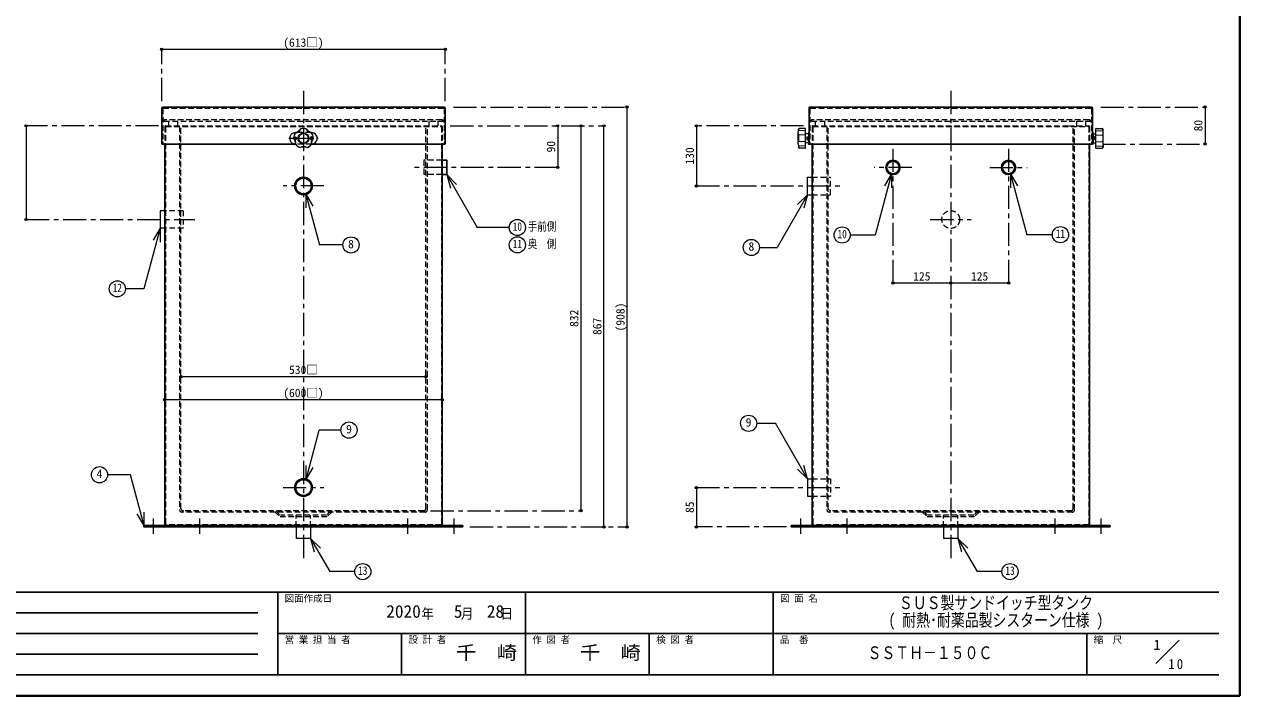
# Model space of a CAD drawing. Units: millimetres at full size, sheet at 1:10. Extents: x -2123 to 1927, y -1358 to 1452.
# Drawn here: x -702 to 1927, y -1358 to 93 of the extents above; entities that cross this region are included whole.
import ezdxf
from ezdxf.enums import TextEntityAlignment as Align

# ---------------------------------------------------------------- set-up
doc = ezdxf.new("R2010")
doc.units = ezdxf.units.MM
doc.header["$LTSCALE"] = 10
doc.header["$PDMODE"] = 32
doc.header["$PDSIZE"] = 5
doc.linetypes.add('CHAIN1', pattern=[8, 5, -1, 1, -1])
doc.linetypes.add('DASHED1', pattern=[1.8, 1.2, -0.6])
doc.layers.add('0-0', color=7, linetype='Continuous', lineweight=18)
doc.styles.add('ＭＳ ゴシック', font='')
doc.styles.get('ＭＳ ゴシック').set_extended_font_data('MS Gothic')

msp = doc.modelspace()

# ---------------------------------------------------------------- linework, layer by layer
at = {"layer": '0-0', "color": 1, "lineweight": 40}
for q in [(1927.2, 1451.91), (-2122.8, -1358.09)]:
    msp.add_line((1927.2, -1358.09), q, dxfattribs=at)
at = {"layer": '0-0', "color": 4, "lineweight": 9}
for p, q in [((-404.3, 39.41), (208.7, 39.41)), ((602.2, -993.09), (602.2, -85.59)), ((1852.2, -85.59), (1852.2, -165.59)), ((-697.8, -126.09), (-697.8, -328.59)), ((452.2, -126.09), (452.2, -216.09)), ((502.2, -126.09), (502.2, -958.09)), ((552.2, -993.09), (552.2, -126.09)), ((752.2, -126.09), (752.2, -256.09)), ((1302.2, -466.09), (1177.2, -466.09)), ((1427.2, -466.09), (1302.2, -466.09)), ((-362.8, -668.09), (167.2, -668.09)), ((-397.8, -718.09), (202.2, -718.09)), ((752.2, -908.09), (752.2, -993.09))]:
    msp.add_line(p, q, dxfattribs=at)
at = {"layer": '0-0', "color": 4, "linetype": 'CHAIN1', "lineweight": 9}
for p, q in [((-404.3, -72.59), (-404.3, 39.41)), ((208.7, -72.59), (208.7, 39.41)), ((-97.8, -50.59), (-97.8, -1068.09)), ((1302.2, -50.59), (1302.2, -1068.09)), ((226.7, -85.59), (602.2, -85.59)), ((1626.7, -85.59), (1852.2, -85.59)), ((-411.3, -126.09), (-697.8, -126.09)), ((219.7, -126.09), (552.2, -126.09)), ((983.7, -126.09), (752.2, -126.09)), ((-129.3, -153.09), (-66.3, -153.09)), ((1177.2, -175.59), (1177.2, -466.09)), ((1427.2, -175.59), (1427.2, -466.09)), ((1630.2, -165.59), (1852.2, -165.59)), ((452.2, -216.09), (137.2, -216.09)), ((1217.7, -216.09), (1136.7, -216.09)), ((1386.7, -216.09), (1467.7, -216.09)), ((-53.8, -256.09), (-141.8, -256.09)), ((752.2, -256.09), (1067.2, -256.09)), ((-697.8, -328.59), (-332.8, -328.59)), ((1258, -328.59), (1346.4, -328.59)), ((-141.8, -908.09), (-53.8, -908.09)), ((752.2, -908.09), (1067.2, -908.09)), ((177.2, -958.09), (502.2, -958.09)), ((-422.8, -975.09), (-422.8, -1008.09)), ((-322.8, -975.09), (-322.8, -1008.09)), ((127.2, -975.09), (127.2, -1008.09)), ((227.2, -975.09), (227.2, -1008.09)), ((262.2, -993.09), (602.2, -993.09)), ((947.2, -993.09), (752.2, -993.09)), ((977.2, -975.09), (977.2, -1008.09)), ((1077.2, -975.09), (1077.2, -1008.09)), ((1527.2, -975.09), (1527.2, -1008.09)), ((1627.2, -975.09), (1627.2, -1008.09))]:
    msp.add_line(p, q, dxfattribs=at)
at = {"layer": '0-0', "color": 5, "lineweight": 25}
for p, q in [((-404.3, -87.59), (-404.3, -165.59)), ((-402.3, -85.59), (206.7, -85.59)), ((208.7, -87.59), (208.7, -165.59)), ((995.7, -87.59), (995.7, -165.59)), ((997.7, -85.59), (1606.7, -85.59)), ((1608.7, -87.59), (1608.7, -165.59)), ((-404.3, -165.59), (-114.69, -165.59)), ((-397.8, -165.59), (-397.8, -988.59)), ((-80.91, -165.59), (208.7, -165.59)), ((202.2, -988.59), (202.2, -165.59)), ((995.7, -165.59), (1608.7, -165.59)), ((1002.2, -165.59), (1002.2, -988.59)), ((1602.2, -988.59), (1602.2, -165.59)), ((202.2, -231.59), (212.2, -231.59)), ((-442.8, -990.09), (-442.8, -993.09)), ((247.2, -990.09), (-442.8, -990.09)), ((247.2, -993.09), (-442.8, -993.09)), ((247.2, -990.09), (247.2, -993.09)), ((957.2, -990.09), (957.2, -993.09)), ((1647.2, -990.09), (957.2, -990.09)), ((1647.2, -993.09), (957.2, -993.09)), ((1647.2, -990.09), (1647.2, -993.09))]:
    msp.add_line(p, q, dxfattribs=at)
at = {"layer": '0-0', "linetype": 'DASHED1'}
for p, q in [((-402.3, -88.59), (-402.3, -165.59)), ((-401.3, -87.59), (205.7, -87.59)), ((206.7, -88.59), (206.7, -165.59)), ((997.7, -88.59), (997.7, -165.59)), ((998.7, -87.59), (1605.7, -87.59)), ((1606.7, -88.59), (1606.7, -165.59)), ((-399.3, -116.09), (203.7, -116.09)), ((-397.8, -127.59), (-397.8, -165.59)), ((200.7, -113.09), (-396.3, -113.09)), ((-396.3, -126.09), (200.7, -126.09)), ((-396.3, -128.34), (-396.3, -987.84)), ((-395.55, -127.59), (199.95, -127.59)), ((-389.3, -126.09), (-389.3, -116.09)), ((-365.8, -127.59), (-365.8, -956.09)), ((-362.8, -953.09), (-362.8, -126.09)), ((167.2, -953.09), (167.2, -126.09)), ((170.2, -956.09), (170.2, -127.59)), ((193.7, -126.09), (193.7, -116.09)), ((200.7, -128.34), (200.7, -987.84)), ((202.2, -127.59), (202.2, -165.59)), ((1000.7, -116.09), (1603.7, -116.09)), ((1002.2, -127.59), (1002.2, -165.59)), ((1600.7, -113.09), (1003.7, -113.09)), ((1003.7, -128.34), (1003.7, -987.84)), ((1004.45, -127.59), (1599.95, -127.59)), ((1009.7, -126.09), (1009.7, -116.09)), ((1034.2, -127.59), (1034.2, -956.09)), ((1037.2, -953.09), (1037.2, -126.09)), ((1567.2, -953.09), (1567.2, -126.09)), ((1570.2, -956.09), (1570.2, -127.59)), ((1594.7, -126.09), (1594.7, -116.09)), ((1600.7, -128.34), (1600.7, -987.84)), ((1602.2, -127.59), (1602.2, -165.59)), ((-80.91, -165.59), (-114.69, -165.59)), ((202.2, -231.59), (162.2, -231.59)), ((165.2, -961.09), (-360.8, -961.09)), ((162.2, -958.09), (-357.8, -958.09)), ((1565.2, -961.09), (1039.2, -961.09)), ((1562.2, -958.09), (1042.2, -958.09)), ((199.95, -988.59), (-395.55, -988.59)), ((-377.8, -988.59), (-377.8, -990.09)), ((-329.8, -990.09), (-329.8, -993.09)), ((-315.8, -990.09), (-315.8, -993.09)), ((120.2, -990.09), (120.2, -993.09)), ((134.2, -990.09), (134.2, -993.09)), ((182.2, -988.59), (182.2, -990.09)), ((1599.95, -988.59), (1005.45, -988.59)), ((1022.2, -988.59), (1022.2, -990.09)), ((1070.2, -990.09), (1070.2, -993.09)), ((1084.2, -990.09), (1084.2, -993.09)), ((1520.2, -990.09), (1520.2, -993.09)), ((1534.2, -990.09), (1534.2, -993.09)), ((1582.2, -988.59), (1582.2, -990.09))]:
    msp.add_line(p, q, dxfattribs=at)
at = {"layer": '0-0', "color": 4, "linetype": 'DASHED1', "lineweight": 9}
for p, q in [((-369.3, -126.09), (-369.3, -116.09)), ((173.7, -126.09), (173.7, -116.09)), ((1029.7, -126.09), (1029.7, -116.09)), ((1574.7, -126.09), (1574.7, -116.09)), ((-117.8, -151.34), (-115.3, -150.09)), ((-117.8, -151.34), (-117.8, -154.84)), ((-115.3, -156.09), (-117.8, -154.84)), ((-115.3, -150.09), (-112.8, -151.34)), ((-81.37, -140.59), (-114.24, -140.59)), ((-80.3, -150.09), (-82.8, -151.34)), ((-77.8, -151.34), (-80.3, -150.09)), ((-80.3, -156.09), (-77.8, -154.84)), ((-77.8, -151.34), (-77.8, -154.84)), ((1002.2, -237.16), (1042.2, -237.16)), ((1042.2, -275.16), (1042.2, -237.16)), ((1002.2, -275.16), (1042.2, -275.16)), ((-357.8, -309.59), (-397.8, -309.59)), ((-357.8, -309.59), (-357.8, -347.59)), ((-357.8, -347.59), (-397.8, -347.59)), ((1002.2, -889.09), (1042.2, -889.09)), ((1042.2, -889.09), (1042.2, -927.09)), ((1002.2, -927.09), (1042.2, -927.09)), ((-159.04, -961.09), (-149.04, -971.09)), ((-157.8, -958.09), (-147.8, -968.09)), ((-47.8, -968.09), (-147.8, -968.09)), ((-113.3, -993.09), (-113.3, -968.09)), ((-82.3, -993.09), (-82.3, -968.09)), ((-37.8, -958.09), (-47.8, -968.09)), ((1240.96, -961.09), (1250.96, -971.09)), ((1242.2, -958.09), (1252.2, -968.09)), ((1352.2, -968.09), (1252.2, -968.09)), ((1286.7, -993.09), (1286.7, -968.09)), ((1317.7, -993.09), (1317.7, -968.09)), ((1362.2, -958.09), (1352.2, -968.09)), ((-429.8, -990.09), (-429.8, -993.09)), ((-415.8, -990.09), (-415.8, -993.09)), ((220.2, -990.09), (220.2, -993.09)), ((234.2, -990.09), (234.2, -993.09)), ((970.2, -990.09), (970.2, -993.09)), ((984.2, -990.09), (984.2, -993.09)), ((1620.2, -990.09), (1620.2, -993.09)), ((1634.2, -990.09), (1634.2, -993.09))]:
    msp.add_line(p, q, dxfattribs=at)
at = {"layer": '0-0'}
for p, q in [((-115.3, -140.59), (-114.24, -140.59)), ((-81.37, -140.59), (-80.3, -140.59)), ((972.2, -164.32), (972.2, -141.85)), ((972.21, -141.32), (972.6, -133.94)), ((988.2, -136.15), (973.65, -136.64)), ((988.2, -146.23), (973.65, -145.75)), ((987.68, -131.62), (974.53, -132.05)), ((988.2, -174.05), (988.2, -132.12)), ((993.74, -143.55), (988.2, -143.09)), ((990.95, -150.74), (990.95, -155.44)), ((991.57, -150.09), (994.2, -150.09)), ((991.57, -153.09), (994.2, -153.09)), ((991.57, -156.09), (994.2, -156.09)), ((994.2, -140.59), (995.7, -140.59)), ((994.2, -140.59), (994.2, -165.59)), ((1610.2, -140.59), (1608.7, -140.59)), ((1610.2, -140.59), (1610.2, -165.59)), ((1612.82, -150.09), (1610.2, -150.09)), ((1612.82, -153.09), (1610.2, -153.09)), ((1612.82, -156.09), (1610.2, -156.09)), ((1610.66, -143.55), (1616.2, -143.09)), ((1613.45, -150.74), (1613.45, -155.44)), ((1616.2, -174.05), (1616.2, -132.12)), ((1616.2, -136.15), (1630.75, -136.64)), ((1616.2, -146.23), (1630.75, -145.75)), ((1616.71, -131.62), (1629.86, -132.05)), ((1632.18, -141.32), (1631.8, -133.94)), ((1632.2, -164.32), (1632.2, -141.85)), ((972.21, -164.85), (972.6, -172.23)), ((988.2, -159.94), (973.65, -160.43)), ((988.2, -170.02), (973.65, -169.54)), ((987.68, -174.55), (974.53, -174.13)), ((993.74, -162.62), (988.2, -163.09)), ((994.2, -165.59), (995.7, -165.59)), ((1610.2, -165.59), (1608.7, -165.59)), ((1610.66, -162.62), (1616.2, -163.09)), ((1616.2, -159.94), (1630.75, -160.43)), ((1616.2, -170.02), (1630.75, -169.54)), ((1616.71, -174.55), (1629.86, -174.13)), ((1632.18, -164.85), (1631.8, -172.23)), ((212.2, -231.58), (233.41, -252.8)), ((212.2, -231.58), (219.96, -260.56)), ((212.2, -231.58), (278.2, -345.91)), ((1173.86, -230.13), (1138.5, -362.09)), ((1173.86, -230.13), (1158.86, -256.11)), ((1173.86, -230.13), (1173.86, -260.13)), ((1431.58, -229.86), (1446.58, -255.84)), ((1431.58, -229.86), (1431.58, -259.86)), ((1431.58, -229.86), (1466.84, -361.46)), ((992.2, -237.16), (1002.2, -237.16)), ((992.2, -275.16), (992.2, -237.16)), ((-92.37, -273.5), (-77.37, -299.48)), ((-92.37, -273.5), (-92.37, -303.5)), ((-92.37, -273.5), (-62.87, -383.61)), ((992.3, -274.95), (926.44, -389.01)), ((992.3, -274.95), (971.08, -296.16)), ((992.3, -274.95), (984.53, -303.92)), ((992.2, -275.16), (1002.2, -275.16)), ((-397.8, -309.59), (-407.8, -309.59)), ((-407.8, -309.59), (-407.8, -347.59)), ((-407.64, -347.32), (-442.78, -478.46)), ((-407.64, -347.32), (-422.64, -373.3)), ((-397.8, -347.59), (-407.8, -347.59)), ((-407.64, -347.32), (-407.64, -377.32)), ((347.36, -345.91), (278.2, -345.91)), ((1138.5, -362.09), (1084.87, -362.09)), ((1521.97, -361.46), (1466.84, -361.46)), ((-12.58, -383.61), (-62.87, -383.61)), ((888.47, -389.01), (926.44, -389.01)), ((-442.78, -478.46), (-482.95, -478.46)), ((-92.14, -890.56), (-63.55, -783.88)), ((-16.82, -783.88), (-63.55, -783.88)), ((882.5, -769.23), (922.97, -769.23)), ((992.27, -889.26), (922.97, -769.23)), ((-92.14, -890.56), (-92.14, -860.56)), ((-92.14, -890.56), (-77.14, -864.58)), ((992.27, -889.26), (984.5, -860.28)), ((992.27, -889.26), (971.05, -868.05)), ((992.2, -889.09), (992.2, -927.09)), ((992.2, -889.09), (1002.2, -889.09)), ((992.2, -927.09), (1002.2, -927.09)), ((-442.23, -991.16), (-457.23, -965.18)), ((-442.23, -991.16), (-442.23, -961.16)), ((-113.3, -993.09), (-113.3, -1018.09)), ((-82.3, -993.09), (-82.3, -1018.09)), ((1286.7, -993.09), (1286.7, -1018.09)), ((1317.7, -993.09), (1317.7, -1018.09)), ((-82.3, -1018.09), (-113.3, -1018.09)), ((-82.3, -1018.09), (-61.09, -1039.3)), ((-82.3, -1018.09), (-74.54, -1047.06)), ((-82.3, -1018.09), (-40.87, -1089.84)), ((1317.7, -1018.09), (1286.7, -1018.09)), ((1317.7, -1018.09), (1338.91, -1039.3)), ((1317.7, -1018.09), (1325.46, -1047.06)), ((1317.7, -1018.09), (1359.13, -1089.84)), ((13.02, -1089.84), (-40.87, -1089.84)), ((1413.02, -1089.84), (1359.13, -1089.84)), ((1745.98, -1288.59), (1796.48, -1238.09))]:
    msp.add_line(p, q, dxfattribs=at)
at = {"layer": '0-0', "color": 6, "lineweight": 25}
for p, q in [((-2077.8, -1134.52), (1882.2, -1134.52)), ((-153.52, -1313.09), (-153.52, -1134.52)), ((382.2, -1134.52), (382.2, -1313.09)), ((917.91, -1313.09), (917.91, -1134.52)), ((-1124.94, -1179.16), (-196.37, -1179.16)), ((-196.37, -1223.8), (-1124.94, -1223.8)), ((1882.2, -1223.8), (-153.52, -1223.8)), ((114.34, -1313.09), (114.34, -1223.8)), ((650.06, -1313.09), (650.06, -1223.8)), ((1596.48, -1313.09), (1596.48, -1223.8)), ((-196.37, -1268.44), (-1124.94, -1268.44)), ((1882.2, -1313.09), (-2077.8, -1313.09))]:
    msp.add_line(p, q, dxfattribs=at)
at = {"layer": '0-0', "linetype": 'DASHED1'}
for points in [[(1003.7, -126.09), (1557.25, -126.09), (1600.7, -126.09)], [(202.2, -200.59), (162.2, -200.59), (162.2, -231.59)]]:
    msp.add_lwpolyline(points, dxfattribs=at)
at = {"layer": '0-0', "color": 4, "linetype": 'DASHED1', "lineweight": 9}
for points in [[(-112.8, -151.34), (-112.8, -154.84), (-115.3, -156.09)], [(-82.8, -151.34), (-82.8, -154.84), (-80.3, -156.09)], [(-36.56, -961.09), (-46.56, -971.09), (-149.04, -971.09)], [(1363.44, -961.09), (1353.44, -971.09), (1250.96, -971.09)]]:
    msp.add_lwpolyline(points, dxfattribs=at)
at = {"layer": '0-0', "color": 5, "lineweight": 25}
msp.add_lwpolyline([(202.2, -200.59), (212.2, -200.59), (212.2, -231.59)], dxfattribs=at)
at = {"layer": '0-0'}
msp.add_lwpolyline([(-442.23, -991.16), (-471.89, -880.45), (-521.51, -880.45)], dxfattribs=at)
at = {"layer": '0-0', "color": 4, "linetype": 'DASHED1', "lineweight": 9}
for centre, radius in [((-115.3, -153.09), 1.5), ((-80.3, -153.09), 1.5), ((1302.2, -328.59), 19.2)]:
    msp.add_circle(centre, radius, dxfattribs=at)
at = {"layer": '0-0', "color": 4, "lineweight": 9}
msp.add_circle((-97.8, -153.09), 11.5, dxfattribs=at)
at = {"layer": '0-0'}
for centre, radius in [((-97.8, -153.09), 10.5), ((364.86, -345.91), 17.5), ((4.92, -383.61), 17.5), ((364.86, -383.41), 17.5), ((1067.37, -362.09), 17.5), ((1539.47, -361.46), 17.5), ((870.97, -389.01), 17.5), ((-500.45, -478.46), 17.5), ((865, -769.23), 17.5), ((0.68, -783.88), 17.5), ((-539.01, -880.45), 17.5), ((30.52, -1089.84), 17.5), ((1430.52, -1089.84), 17.5)]:
    msp.add_circle(centre, radius, dxfattribs=at)
at = {"layer": '0-0', "color": 5, "lineweight": 25}
for centre, radius in [((1177.2, -216.09), 15.5), ((1177.2, -216.09), 13.6), ((1427.2, -216.09), 15.5), ((1427.2, -216.09), 13.6), ((-97.8, -256.09), 19), ((-97.8, -256.09), 17), ((-97.8, -908.09), 19), ((-97.8, -908.09), 17)]:
    msp.add_circle(centre, radius, dxfattribs=at)
for centre, radius, start, end in [((-402.3, -87.59), 2, 90, 180), ((206.7, -87.59), 2, 0, 90), ((997.7, -87.59), 2, 90, 180), ((1606.7, -87.59), 2, 0, 90), ((-396.3, -988.59), 1.5, 180, 270), ((200.7, -988.59), 1.5, 270, 0), ((1003.7, -988.59), 1.5, 180, 270), ((1600.7, -988.59), 1.5, 270, 0)]:
    msp.add_arc(centre, radius, start, end, dxfattribs=at)
at = {"layer": '0-0', "linetype": 'DASHED1'}
for centre, radius, start, end in [((-401.3, -88.59), 1, 90, 180), ((205.7, -88.59), 1, 0, 90), ((998.7, -88.59), 1, 90, 180), ((1605.7, -88.59), 1, 0, 90), ((-396.3, -119.09), 6, 90, 180), ((-399.3, -119.09), 3, 90, 180), ((-396.3, -127.59), 1.5, 90, 180), ((-395.55, -128.34), 0.75, 90, 180), ((199.95, -128.34), 0.75, 0, 90), ((200.7, -119.09), 6, 0, 90), ((200.7, -127.59), 1.5, 0, 90), ((203.7, -119.09), 3, 0, 90), ((1003.7, -119.09), 6, 90, 180), ((1000.7, -119.09), 3, 90, 180), ((1003.7, -127.59), 1.5, 90, 180), ((1004.45, -128.34), 0.75, 90, 180), ((1599.95, -128.34), 0.75, 0, 90), ((1600.7, -119.09), 6, 0, 90), ((1600.7, -127.59), 1.5, 0, 90), ((1603.7, -119.09), 3, 0, 90), ((-360.8, -956.09), 5, 180, 270), ((-357.8, -953.09), 5, 180, 270), ((162.2, -953.09), 5, 270, 0), ((165.2, -956.09), 5, 270, 0), ((1039.2, -956.09), 5, 180, 270), ((1042.2, -953.09), 5, 180, 270), ((1562.2, -953.09), 5, 270, 0), ((1565.2, -956.09), 5, 270, 0), ((-395.55, -987.84), 0.75, 180, 270), ((199.95, -987.84), 0.75, 270, 0), ((1004.45, -987.84), 0.75, 180, 270), ((1599.95, -987.84), 0.75, 270, 0)]:
    msp.add_arc(centre, radius, start, end, dxfattribs=at)
at = {"layer": '0-0'}
for centre, radius, start, end in [((-115.3, -153.09), 12.5, 90, 270), ((-97.8, -153.09), 21.5, 146.5, 177.5), ((-144.47, -168.25), 29.89, 3.41115, 32.58885), ((-133, -164.52), 18.83, 355.0119, 40.9881), ((-97.8, -153.09), 21, 146.5, 177.5), ((-126.64, -113.39), 29.89, 291.41115, 320.58885), ((-119.55, -123.15), 18.83, 283.0119, 328.9881), ((-97.8, -153.09), 21.5, 74.5, 105.5), ((-97.8, -153.09), 21, 74.5, 105.5), ((-76.05, -123.15), 18.83, 211.0119, 256.9881), ((-68.96, -113.39), 29.89, 219.41115, 248.58885), ((-62.61, -164.52), 18.83, 139.0119, 184.9881), ((-51.14, -168.25), 29.89, 147.41115, 176.58885), ((-80.3, -153.09), 12.5, 270, 90), ((-97.8, -153.09), 21, 2.5, 33.5), ((-97.8, -153.09), 21.5, 2.5, 33.5), ((982.2, -141.85), 10, 176.98087, 180), ((974.6, -134.05), 2, 91.84585, 176.98087), ((1027.04, -153.09), 54.34, 172.70127, 187.29873), ((973.63, -146.25), 0.5, 88.09085, 172.70127), ((975.27, -133.58), 2.07, 141.26695, 176.97243), ((983.16, -133.66), 9.96, 178.90936, 197.37998), ((987.7, -132.12), 0.5, 0, 91.84585), ((993.05, -151.59), 2.11, 134.62454, 225.37546), ((993.05, -154.59), 2.11, 134.62454, 225.37546), ((992.52, -151.62), 1.79, 121.62812, 150.75937), ((992.52, -154.56), 1.79, 209.24063, 238.37188), ((993.7, -144.05), 0.5, 0, 85.23636), ((1610.7, -144.05), 0.5, 94.76364, 180), ((1611.34, -151.59), 2.11, 314.62454, 45.37546), ((1611.88, -151.62), 1.79, 29.24063, 58.37188), ((1611.34, -154.59), 2.11, 314.62454, 45.37546), ((1611.88, -154.56), 1.79, 301.62812, 330.75937), ((1616.7, -132.12), 0.5, 88.15415, 180), ((1629.8, -134.05), 2, 3.01913, 88.15415), ((1621.24, -133.66), 9.96, 342.62002, 1.09064), ((1630.76, -146.25), 0.5, 7.29873, 91.90915), ((1629.13, -133.58), 2.07, 3.02757, 38.73305), ((1577.36, -153.09), 54.34, 352.70127, 7.29873), ((1622.2, -141.85), 10, 0, 3.01913), ((-97.8, -153.09), 21.5, 218.5, 249.5), ((-97.8, -153.09), 21, 218.5, 249.5), ((-97.8, -202.15), 29.89, 75.41115, 104.58885), ((-97.8, -190.09), 18.83, 67.0119, 112.9881), ((-97.8, -153.09), 21, 290.5, 321.5), ((-97.8, -153.09), 21.5, 290.5, 321.5), ((982.2, -164.32), 10, 180, 183.01913), ((974.6, -172.13), 2, 183.01913, 268.15415), ((973.63, -159.93), 0.5, 187.29873, 271.90915), ((983.16, -172.51), 9.96, 162.62002, 181.09064), ((975.27, -172.59), 2.07, 183.02757, 218.73305), ((987.7, -174.05), 0.5, 268.15415, 0), ((993.7, -162.13), 0.5, 274.76364, 0), ((1610.7, -162.13), 0.5, 180, 265.23636), ((1616.7, -174.05), 0.5, 180, 271.84585), ((1629.8, -172.13), 2, 271.84585, 356.98087), ((1630.76, -159.93), 0.5, 268.09085, 352.70127), ((1621.24, -172.51), 9.96, 358.90936, 17.37998), ((1629.13, -172.59), 2.07, 321.26695, 356.97243), ((1622.2, -164.32), 10, 356.98087, 0)]:
    msp.add_arc(centre, radius, start, end, dxfattribs=at)
at = {"layer": '0-0', "color": 1}
for p in [(-404.3, 39.41), (208.7, 39.41), (602.2, -85.59), (1852.2, -85.59), (-697.8, -126.09), (452.2, -126.09), (502.2, -126.09), (552.2, -126.09), (752.2, -126.09), (1852.2, -165.59), (452.2, -216.09), (752.2, -256.09), (-697.8, -328.59), (1177.2, -466.09), (1302.2, -466.09), (1427.2, -466.09), (-362.8, -668.09), (167.2, -668.09), (-397.8, -718.09), (202.2, -718.09), (752.2, -908.09), (502.2, -958.09), (552.2, -993.09), (602.2, -993.09), (752.2, -993.09)]:
    msp.add_point(p, dxfattribs=at)

# ---------------------------------------------------------------- texts
at = {"layer": '0-0', "style": 'ＭＳ ゴシック'}
for s, height, p in [('(613□)', 18.33, (-141.55, 39.41)), ('8', 18.33, (-1.33, -396.11)), ('8', 18.33, (864.72, -401.51)), ('125', 18.33, (1220.95, -466.09)), ('125', 18.33, (1345.95, -466.09)), ('530□', 18.33, (-129.05, -668.09)), ('(600□)', 18.33, (-141.55, -718.09)), ('9', 18.33, (858.75, -781.73)), ('9', 18.33, (-5.57, -796.38)), ('4', 18.33, (-545.26, -892.95)), ('図面作成日', 14.66, (-138.52, -1159.52)), ('図 面 名', 14.66, (932.91, -1159.52)), ('2020', 27.49, (81.2, -1197.91)), ('5', 27.49, (227.45, -1197.91)), ('28', 27.49, (298.7, -1197.91)), ('営 業 担 当 者', 14.66, (-138.52, -1248.8)), ('設 計 者', 14.66, (129.34, -1248.8)), ('作 図 者', 14.66, (397.2, -1248.8)), ('検 図 者', 14.66, (665.06, -1248.8)), ('品\u3000番', 14.66, (932.91, -1248.8)), ('縮\u3000尺', 14.66, (1611.48, -1248.8)), ('1', 21.99, (1740.9, -1265.61))]:
    msp.add_text(s, height=height, dxfattribs=at).set_placement(p, align=Align.BOTTOM_LEFT)
for s, p in [('80', (1852.2, -138.09)), ('90', (452.2, -183.59)), ('130', (752.2, -209.84)), ('832', (502.2, -560.84)), ('(908)', (602.2, -570.59)), ('867', (552.2, -578.34)), ('85', (752.2, -963.09))]:
    msp.add_text(s, height=18.33, rotation=90, dxfattribs=at).set_placement(p, align=Align.BOTTOM_LEFT)
for s, height, width, p in [('10', 18.33, 0.8, (354.86, -358.41)), ('手前側', 18.33, 0.8, (387.36, -358.41)), ('10', 18.33, 0.8, (1057.37, -374.59)), ('11', 18.33, 0.8, (1529.47, -373.96)), ('11', 18.33, 0.8, (354.86, -395.91)), ('奥\u3000側', 18.33, 0.8, (387.36, -395.91)), ('12', 18.33, 0.8, (-510.45, -490.96)), ('13', 18.33, 0.8, (20.52, -1102.34)), ('13', 18.33, 0.8, (1420.52, -1102.34)), ('ＳＵＳ製サンドイッチ型タンク', 27.49, 0.8, (1190.06, -1179.16)), ('( 耐熱･耐薬品製シスターン仕様 )', 27.49, 0.8, (1167.56, -1216.66)), ('千\u3000崎', 29.33, 1.1, (232.2, -1288.44)), ('千\u3000崎', 29.33, 1.1, (500.06, -1288.44)), ('ＳＳＴＨ－１５０Ｃ', 27.49, 0.8, (1122.2, -1287.19))]:
    msp.add_text(s, height=height, dxfattribs=dict(at, width=width)).set_placement(p, align=Align.BOTTOM_LEFT)
at = {"layer": '0-0', "char_height": 21.99, "attachment_point": 7, "style": 'ＭＳ ゴシック'}
for s, insert in [('\\T1.27;\\W0.9;年\\~\\~\\~月\\~\\~\\~日', (157.2, -1194.16)), ('\\T1.36;\\W0.9;10', (1772.87, -1300.99))]:
    msp.add_mtext(s, dxfattribs=dict(at, insert=insert))

doc.saveas('drawing.dxf')
